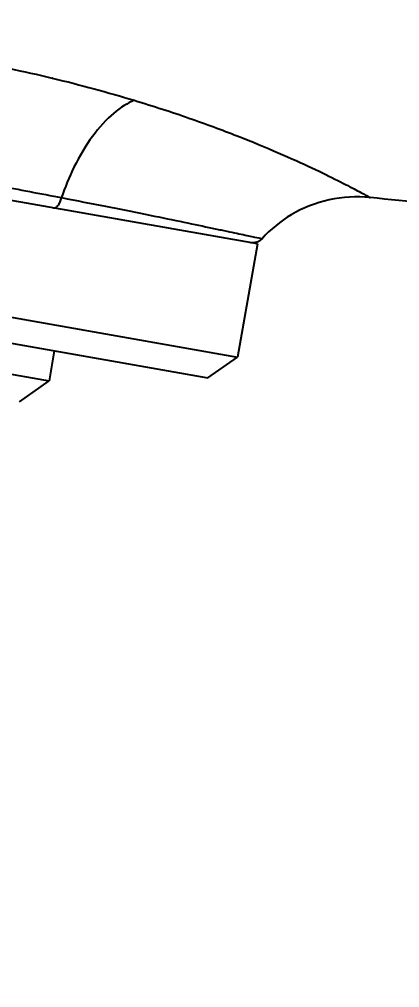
# Model space of a CAD drawing. Header units: millimetres. Extents: x 4900 to 5740, y 840 to 1434.
# Drawn here: x 5166.99 to 5181.86, y 1158.83 to 1196.74 of the extents above; entities that cross this region are included whole.
import ezdxf

# ---------------------------------------------------------------- set-up
doc = ezdxf.new("R2010")
doc.units = ezdxf.units.MM
doc.layers.add('DIM', color=3, linetype='Continuous')
doc.styles.get("Standard").update_dxf_attribs({"font": 'arial.ttf'})
doc.dimstyles.new('사본 ISO-25', dxfattribs={"dimtxt": 7, "dimasz": 7, "dimexe": 2.1, "dimexo": 2.1, "dimgap": 2, "dimtad": 1, "dimtih": 1, "dimtoh": 1, "dimdec": 1, "dimdsep": 46, "dimtxsty": 'Standard', "dimcen": 0, "dimclrd": 3, "dimclre": 3, "dimclrt": 4, "dimazin": 2, "dimtp": 0.1, "dimtm": 0.1, "dimtfac": 0.714286, "dimtdec": 1, "dimtmove": 0, "dimatfit": 3, "dimfxl": 1, "dimarcsym": 0})

# ---------------------------------------------------------------- blocks, each defined once
blk = doc.blocks.new('*D54')
at = {"layer": 'DIM', "color": 3, "lineweight": -2, "transparency": 16777216}
for p, q in [((5158.895, 1179.279), (5158.895, 1048.531)), ((5164.895, 1050.631), (5207.272, 1050.631)), ((5273.377, 1050.631), (5230.999, 1050.631))]:
    blk.add_line(p, q, dxfattribs=at)
at = {"layer": 'DIM', "color": 3, "transparency": 16777216}
for points in [[(5164.895, 1051.631), (5164.895, 1049.631), (5158.895, 1050.631)], [(5273.377, 1051.631), (5273.377, 1049.631), (5279.377, 1050.631)]]:
    blk.add_solid(points, dxfattribs=at)
at = {"layer": 'DIM', "color": 4, "transparency": 16777216, "insert": (5219.136, 1050.631), "char_height": 6, "attachment_point": 5}
blk.add_mtext('120.5', dxfattribs=at)
blk = doc.blocks.new('*D76')
at = {"layer": 'DIM', "color": 3, "lineweight": -2, "transparency": 16777216}
for start, end in [(260.478093, 264.39157), (265.607865, 269.521907)]:
    blk.add_arc((5279.377, 1864.667), 719.056, start, end, dxfattribs=at)
at = {"layer": 'DIM', "color": 3, "transparency": 16777216}
for points in [[(5160.258, 1154.532), (5160.597, 1156.503), (5154.514, 1156.535)], [(5273.381, 1146.636), (5273.373, 1144.636), (5279.377, 1145.611)]]:
    blk.add_solid(points, dxfattribs=at)
at = {"layer": 'DIM', "color": 4, "transparency": 16777216, "insert": (5216.707, 1148.347), "char_height": 6, "attachment_point": 5}
blk.add_mtext('10°', dxfattribs=at)
blk = doc.blocks.new('*D78')
at = {"layer": 'DIM', "color": 3, "lineweight": -2, "transparency": 16777216}
for p, q in [((5156.795, 1181.379), (5122.511, 1181.379)), ((5124.611, 1175.379), (5124.611, 1131.068)), ((5124.611, 1076.631), (5124.611, 1120.941)), ((5250.777, 1070.631), (5122.511, 1070.631))]:
    blk.add_line(p, q, dxfattribs=at)
at = {"layer": 'DIM', "color": 3, "transparency": 16777216}
for points in [[(5123.611, 1175.379), (5125.611, 1175.379), (5124.611, 1181.379)], [(5123.611, 1076.631), (5125.611, 1076.631), (5124.611, 1070.631)]]:
    blk.add_solid(points, dxfattribs=at)
at = {"layer": 'DIM', "color": 4, "transparency": 16777216, "insert": (5124.611, 1126.005), "char_height": 6, "attachment_point": 5}
blk.add_mtext('110.7', dxfattribs=at)

msp = doc.modelspace()

# ---------------------------------------------------------------- linework, layer by layer
at = {"extrusion": (0, 1, 0)}
for p, q in [((5168.292, 1194.434), (5168.281, 1194.436)), ((5176.299, 1187.945), (5144.785, 1193.502)), ((5176.299, 1187.945), (5175.518, 1183.513)), ((5150.614, 1185.671), (5168.144, 1182.58)), ((5159.587, 1185.307), (5174.359, 1182.702)), ((5165.244, 1185.325), (5175.518, 1183.513)), ((5168.352, 1183.761), (5168.144, 1182.58)), ((5174.359, 1182.702), (5175.518, 1183.513)), ((5166.985, 1181.769), (5168.144, 1182.58))]:
    msp.add_line(p, q, dxfattribs=at)
for points, knots in [([(5257.376, 1159.856), (5257.372, 1160.156), (5257.367, 1160.459), (5257.366, 1160.741), (5257.364, 1161.306), (5257.378, 1161.791), (5257.375, 1162.271), (5257.374, 1162.511), (5257.369, 1162.75), (5257.356, 1163.021), (5257.343, 1163.291), (5257.322, 1163.594), (5257.295, 1163.894), (5257.242, 1164.494), (5257.164, 1165.083), (5257.076, 1165.649), (5256.987, 1166.216), (5256.889, 1166.76), (5256.776, 1167.297), (5256.551, 1168.373), (5256.268, 1169.424), (5255.93, 1170.459), (5255.591, 1171.494), (5255.196, 1172.513), (5254.746, 1173.507), (5252.946, 1177.484), (5250.267, 1181.069), (5246.955, 1183.922), (5245.299, 1185.349), (5243.484, 1186.592), (5241.557, 1187.622), (5240.594, 1188.138), (5239.603, 1188.6), (5238.592, 1189.006), (5237.582, 1189.413), (5236.552, 1189.763), (5235.476, 1190.065), (5234.937, 1190.216), (5234.388, 1190.354), (5233.826, 1190.476), (5233.264, 1190.597), (5232.689, 1190.702), (5232.169, 1190.773), (5231.909, 1190.809), (5231.663, 1190.837), (5231.412, 1190.864), (5231.162, 1190.892), (5230.907, 1190.92), (5230.627, 1190.953), (5230.348, 1190.987), (5230.042, 1191.027), (5229.74, 1191.066), (5229.438, 1191.105), (5229.139, 1191.145), (5228.839, 1191.184), (5227.643, 1191.341), (5226.444, 1191.497), (5225.248, 1191.654), (5224.053, 1191.811), (5222.861, 1191.968), (5221.668, 1192.126), (5216.897, 1192.76), (5212.122, 1193.409), (5207.35, 1194.067), (5197.806, 1195.381), (5188.273, 1196.726), (5178.734, 1198.039), (5169.196, 1199.352), (5159.65, 1200.634), (5150.091, 1201.839)], [0, 0, 0, 0, 0.0068966, 0.0068966, 0.0068966, 0.0206897, 0.0206897, 0.0206897, 0.0275862, 0.0275862, 0.0275862, 0.0344828, 0.0344828, 0.0344828, 0.0482759, 0.0482759, 0.0482759, 0.062069, 0.062069, 0.062069, 0.0896552, 0.0896552, 0.0896552, 0.1172414, 0.1172414, 0.1172414, 0.2275862, 0.2275862, 0.2275862, 0.2827586, 0.2827586, 0.2827586, 0.3103448, 0.3103448, 0.3103448, 0.337931, 0.337931, 0.337931, 0.3517241, 0.3517241, 0.3517241, 0.3655172, 0.3655172, 0.3655172, 0.3724138, 0.3724138, 0.3724138, 0.3793103, 0.3793103, 0.3793103, 0.3862069, 0.3862069, 0.3862069, 0.3931034, 0.3931034, 0.3931034, 0.4206897, 0.4206897, 0.4206897, 0.4482759, 0.4482759, 0.4482759, 0.5586207, 0.5586207, 0.5586207, 0.7793103, 0.7793103, 0.7793103, 1, 1, 1, 1]), ([(5157.519, 1195.938), (5158.723, 1195.889), (5160.563, 1195.752), (5163.006, 1195.451), (5164.816, 1195.167), (5166.576, 1194.828), (5168.844, 1194.318), (5170.452, 1193.879), (5171.478, 1193.569)], [0, 0, 0, 0, 0.25, 0.375, 0.5, 0.625, 0.75, 1, 1, 1, 1]), ([(5171.478, 1193.569), (5171.221, 1193.465), (5170.945, 1193.296), (5170.667, 1193.058), (5170.389, 1192.82), (5170.108, 1192.513), (5169.844, 1192.154), (5169.581, 1191.794), (5169.334, 1191.382), (5169.121, 1190.948), (5168.931, 1190.561), (5168.768, 1190.158), (5168.634, 1189.758)], [0, 0, 0, 0, 0.257068, 0.257068, 0.257068, 0.514136, 0.514136, 0.514136, 0.771204, 0.771204, 0.771204, 1, 1, 1, 1]), ([(5171.478, 1193.569), (5172.233, 1193.341), (5173.656, 1192.877), (5175.541, 1192.176), (5177.162, 1191.504), (5178.915, 1190.706), (5180.057, 1190.113), (5180.608, 1189.813), (5180.699, 1189.762), (5180.7, 1189.761)], [0, 0, 0, 0, 0.0625, 0.125, 0.1875, 0.25, 0.375, 0.4375, 0.4995578, 0.4995578, 0.4995578, 0.4995578]), ([(5157.884, 1191.654), (5158.807, 1191.506), (5159.735, 1191.355), (5160.662, 1191.199), (5160.669, 1191.198), (5160.676, 1191.196), (5160.682, 1191.195), (5161.139, 1191.119), (5161.596, 1191.041), (5162.053, 1190.962), (5162.059, 1190.961), (5162.066, 1190.96), (5162.072, 1190.959), (5162.297, 1190.92), (5162.522, 1190.881), (5162.747, 1190.842), (5162.978, 1190.801), (5163.21, 1190.761), (5163.44, 1190.72), (5163.67, 1190.679), (5163.9, 1190.638), (5164.127, 1190.597), (5164.35, 1190.558), (5164.57, 1190.518), (5164.789, 1190.478), (5164.794, 1190.477), (5164.798, 1190.476), (5164.803, 1190.476), (5165.243, 1190.396), (5165.676, 1190.316), (5166.103, 1190.237), (5166.109, 1190.236), (5166.116, 1190.235), (5166.122, 1190.234), (5166.988, 1190.073), (5167.824, 1189.914), (5168.634, 1189.758)], [0, 0, 0, 0, 0.25, 0.25, 0.25, 0.2518349, 0.2518349, 0.2518349, 0.375, 0.375, 0.375, 0.3767294, 0.3767294, 0.3767294, 0.4375, 0.4375, 0.4375, 0.5, 0.5, 0.5, 0.5625, 0.5625, 0.5625, 0.6237527, 0.6237527, 0.6237527, 0.625, 0.625, 0.625, 0.7481274, 0.7481274, 0.7481274, 0.75, 0.75, 0.75, 1, 1, 1, 1]), ([(5168.312, 1189.353), (5168.337, 1189.349), (5168.397, 1189.356), (5168.497, 1189.436), (5168.585, 1189.585), (5168.621, 1189.702), (5168.634, 1189.758)], [0, 0, 0, 0, 0.229401, 0.4862673, 0.7431337, 0.9999852, 0.9999852, 0.9999852, 0.9999852]), ([(5168.634, 1189.758), (5169.231, 1189.643), (5169.805, 1189.53), (5170.351, 1189.422), (5170.897, 1189.313), (5171.415, 1189.209), (5171.901, 1189.11), (5172.387, 1189.011), (5172.841, 1188.917), (5173.258, 1188.831), (5173.675, 1188.744), (5174.056, 1188.665), (5174.396, 1188.593), (5174.566, 1188.557), (5174.726, 1188.523), (5174.876, 1188.492), (5175.026, 1188.46), (5175.167, 1188.43), (5175.297, 1188.402), (5175.557, 1188.347), (5175.776, 1188.3), (5175.951, 1188.263), (5176.126, 1188.226), (5176.258, 1188.197), (5176.345, 1188.179), (5176.432, 1188.16), (5176.476, 1188.151), (5176.476, 1188.151)], [0.000003, 0.000003, 0.000003, 0.000003, 0.0625, 0.0625, 0.0625, 0.125, 0.125, 0.125, 0.1875, 0.1875, 0.1875, 0.25, 0.25, 0.25, 0.28125, 0.28125, 0.28125, 0.3125, 0.3125, 0.3125, 0.375, 0.375, 0.375, 0.4375, 0.4375, 0.4375, 0.4996494, 0.4996494, 0.4996494, 0.4996494]), ([(5180.7, 1189.761), (5180.169, 1189.817), (5179.622, 1189.786), (5178.582, 1189.557), (5178.076, 1189.357), (5177.197, 1188.834), (5176.807, 1188.515), (5176.476, 1188.151)], [0, 0, 0, 0, 0.1601726, 0.1601726, 0.3193581, 0.3193581, 0.4671156, 0.4671156, 0.4671156, 0.4671156]), ([(5176.476, 1188.151), (5176.44, 1188.111), (5176.398, 1188.077), (5176.305, 1188.025), (5176.254, 1188.006), (5176.15, 1187.986), (5176.096, 1187.984), (5176.036, 1187.992), (5176.027, 1187.993), (5176.019, 1187.994)], [0, 0, 0, 0, 0.01597186, 0.01597186, 0.03191511, 0.03191511, 0.04766265, 0.04766265, 0.05019588, 0.05019588, 0.05019588, 0.05019588]), ([(5176.476, 1188.151), (5176.476, 1188.151), (5176.476, 1188.151), (5176.476, 1188.151), (5176.476, 1188.151), (5176.476, 1188.151), (5176.476, 1188.151)], [0.4996493903, 0.4996493903, 0.4996493903, 0.4996493903, 0.5, 0.5, 0.5, 0.5002300959, 0.5002300959, 0.5002300959, 0.5002300959])]:
    msp.add_open_spline(points, degree=3, knots=knots)
for points in [[(5169.734, 1192), (5169.734, 1192), (5169.734, 1192), (5169.734, 1192)], [(5169.639, 1191.858), (5169.639, 1191.858), (5169.639, 1191.858), (5169.639, 1191.858)], [(5168.987, 1190.662), (5168.987, 1190.662), (5168.987, 1190.662), (5168.987, 1190.662)], [(5168.878, 1190.409), (5168.878, 1190.409), (5168.878, 1190.409), (5168.877, 1190.409)], [(5185.179, 1189.291), (5183.686, 1189.448), (5182.193, 1189.604), (5180.7, 1189.761)], [(5168.502, 1189.457), (5168.502, 1189.457), (5168.502, 1189.457), (5168.502, 1189.457)]]:
    msp.add_open_spline(points, degree=3)

# ---------------------------------------------------------------- dimensions: what is measured, and where the dimension line sits
at = {"layer": 'DIM'}
dim = msp.add_angular_dim_2l(base=(5195.899, 1150.473), line1=((5279.377, 1019.763), (5279.377, 1225.631)), line2=((5165.802, 1220.555), (5139.367, 1070.631)), dimstyle='사본 ISO-25', override={"dimtxt": 6, "dimasz": 6, "dimtad": 0}, dxfattribs=at)
dim.commit()
dim.dimension.update_dxf_attribs({"geometry": '*D76', "text_midpoint": (5216.707, 1148.347)})
dim = msp.add_linear_dim(base=(5124.611, 1181.379), p1=(5252.877, 1070.631), p2=(5158.895, 1181.379), angle=90, dimstyle='사본 ISO-25', override={"dimtxt": 6, "dimasz": 6, "dimtad": 0}, dxfattribs=at)
dim.commit()
dim.dimension.update_dxf_attribs({"geometry": '*D78', "text_midpoint": (5124.611, 1126.005)})
dim = msp.add_linear_dim(base=(5279.377, 1050.631), p1=(5158.895, 1181.379), p2=(5279.377, 1050.631), dimstyle='사본 ISO-25', override={"dimtxt": 6, "dimasz": 6, "dimtad": 0}, dxfattribs=at)
dim.commit()
dim.dimension.update_dxf_attribs({"geometry": '*D54', "text_midpoint": (5219.136, 1050.631)})

doc.saveas('drawing.dxf')
